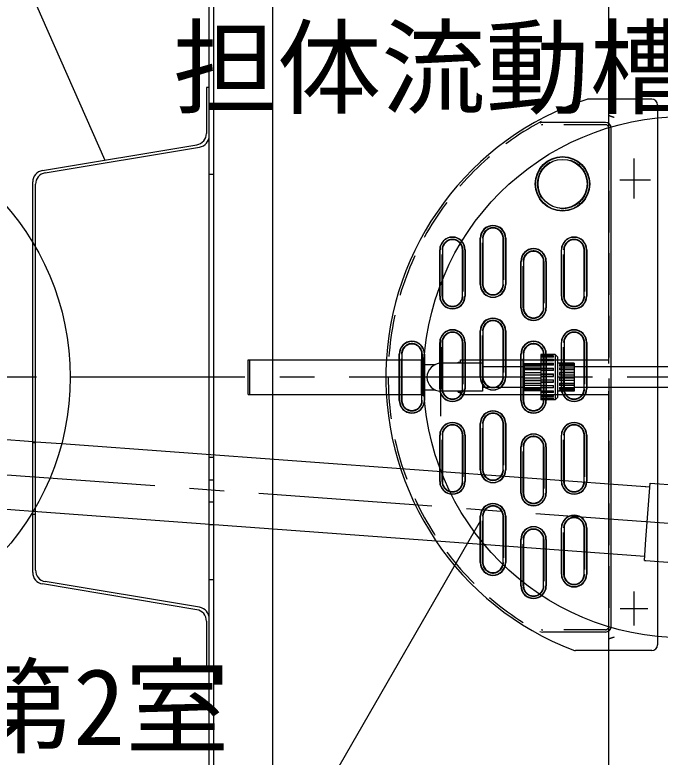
# Model space of a CAD drawing. Units: millimetres, scale not verified. Extents: x -23960 to 8910, y -6308 to 6308.
# Drawn here: x -4561 to -4004, y 535 to 1175 of the extents above; entities that cross this region are included whole.
import ezdxf
from ezdxf.enums import TextEntityAlignment as Align

# ---------------------------------------------------------------- set-up
doc = ezdxf.new("R2010")
doc.units = ezdxf.units.MM
doc.header["$LTSCALE"] = 30
doc.linetypes.add('CHAIN1', pattern=[8, 5, -1, 1, -1])
doc.linetypes.add('DASHED1', pattern=[1.8, 1.2, -0.6])
doc.layers.add('0-1_空気管', color=3, linetype='Continuous', lineweight=25)
doc.styles.add('ＭＳ ゴシック', font='')
doc.styles.get('ＭＳ ゴシック').set_extended_font_data('MS Gothic')

msp = doc.modelspace()

# ---------------------------------------------------------------- linework, layer by layer
at = {"layer": '0-1_空気管'}
for p, q in [((-4338.58, 352.64), (-4338.58, 1372.64)), ((-4048.58, 874.5), (-4048.58, 1372.64)), ((-4389.58, 390.52), (-4389.58, 1334.76)), ((-4395.98, 1112.64), (-4395.98, 1073.14)), ((-4393.58, 1112.64), (-4395.98, 1112.64)), ((-4011.58, 1102.64), (-4066.14, 1102.64)), ((-4006.58, 1097.64), (-4006.58, 631.64)), ((-4051.58, 1082.64), (-4105.7, 1082.64)), ((-4046.58, 647.64), (-4046.58, 1077.64)), ((-4537.63, 1041.06), (-4404.34, 1063.28)), ((-4535.23, 1039.03), (-4401.94, 1061.25)), ((-4389.58, 1037.64), (-4393.58, 1037.64)), ((-4545.98, 694.08), (-4545.98, 1031.2)), ((-4543.58, 696.11), (-4543.58, 1029.17)), ((-4159.6, 942.64), (-4159.6, 982.64)), ((-4159.35, 942.64), (-4159.35, 982.64)), ((-4157.26, 982.64), (-4157.26, 942.64)), ((-4139.94, 942.64), (-4139.94, 982.64)), ((-4137.86, 982.64), (-4137.86, 942.64)), ((-4137.6, 982.64), (-4137.6, 942.64)), ((-4194.6, 932.64), (-4194.6, 972.64)), ((-4194.35, 932.64), (-4194.35, 972.64)), ((-4192.26, 972.64), (-4192.26, 932.64)), ((-4174.94, 932.64), (-4174.94, 972.64)), ((-4172.86, 972.64), (-4172.86, 932.64)), ((-4172.6, 972.64), (-4172.6, 932.64)), ((-4089.6, 932.64), (-4089.6, 972.64)), ((-4089.35, 932.64), (-4089.35, 972.64)), ((-4087.26, 972.64), (-4087.26, 932.64)), ((-4069.94, 932.64), (-4069.94, 972.64)), ((-4067.86, 972.64), (-4067.86, 932.64)), ((-4067.6, 972.64), (-4067.6, 932.64)), ((-4124.6, 922.64), (-4124.6, 962.64)), ((-4124.35, 922.64), (-4124.35, 962.64)), ((-4122.26, 962.64), (-4122.26, 922.64)), ((-4104.94, 922.64), (-4104.94, 962.64)), ((-4102.86, 962.64), (-4102.86, 922.64)), ((-4102.6, 962.64), (-4102.6, 922.64)), ((-4159.6, 862.64), (-4159.6, 902.64)), ((-4159.35, 862.64), (-4159.35, 902.64)), ((-4157.26, 902.64), (-4157.26, 862.64)), ((-4139.94, 862.64), (-4139.94, 902.64)), ((-4137.86, 902.64), (-4137.86, 862.64)), ((-4137.6, 902.64), (-4137.6, 862.64)), ((-4194.6, 852.64), (-4194.6, 892.64)), ((-4194.35, 852.64), (-4194.35, 892.64)), ((-4192.26, 892.64), (-4192.26, 852.64)), ((-4174.94, 852.64), (-4174.94, 892.64)), ((-4172.86, 892.64), (-4172.86, 852.64)), ((-4172.6, 892.64), (-4172.6, 852.64)), ((-4089.6, 852.64), (-4089.6, 892.64)), ((-4089.35, 852.64), (-4089.35, 892.64)), ((-4087.26, 892.64), (-4087.26, 852.64)), ((-4069.94, 852.64), (-4069.94, 892.64)), ((-4067.86, 892.64), (-4067.86, 852.64)), ((-4067.6, 892.64), (-4067.6, 852.64)), ((-4229.6, 842.64), (-4229.6, 882.64)), ((-4229.35, 842.64), (-4229.35, 882.64)), ((-4227.26, 882.64), (-4227.26, 842.64)), ((-4209.94, 842.64), (-4209.94, 882.64)), ((-4207.86, 882.64), (-4207.86, 842.64)), ((-4207.6, 882.64), (-4207.6, 842.64)), ((-4124.6, 842.64), (-4124.6, 882.64)), ((-4124.35, 842.64), (-4124.35, 882.64)), ((-4122.26, 882.64), (-4122.26, 842.64)), ((-4094.92, 882.14), (-4107.25, 882.14)), ((-4107.25, 882.14), (-4107.25, 843.14)), ((-4107.25, 882.01), (-4096.5, 882.01)), ((-4096.5, 881.64), (-4107.25, 881.64)), ((-4107.25, 880.78), (-4096.5, 880.78)), ((-4107.25, 880.3), (-4096.5, 880.3)), ((-4096.5, 879.85), (-4107.25, 879.85)), ((-4107.25, 878.31), (-4096.5, 878.31)), ((-4107.25, 877.89), (-4096.5, 877.89)), ((-4104.94, 842.64), (-4104.94, 882.64)), ((-4102.86, 882.64), (-4102.86, 842.64)), ((-4102.6, 882.64), (-4102.6, 842.64)), ((-4096.5, 881.64), (-4096.5, 882.01)), ((-4096.5, 879.85), (-4096.5, 880.78)), ((-4096.5, 876.9), (-4096.5, 878.31)), ((-4092.92, 880.14), (-4094.92, 882.14)), ((-4094.92, 882.14), (-4094.92, 843.14)), ((-4092.92, 880.14), (-4092.92, 845.14)), ((-4360.08, 877.64), (-4210.58, 877.64)), ((-4360.08, 847.64), (-4360.08, 877.64)), ((-4358.58, 847.64), (-4358.58, 877.64)), ((-4210.58, 877.64), (-4210.58, 847.64)), ((-4210.58, 877.64), (-4210.58, 847.64)), ((-4210.58, 875.64), (-4208.58, 875.64)), ((-4210.58, 875.64), (-4208.58, 875.64)), ((-4208.58, 849.64), (-4208.58, 875.64)), ((-4208.58, 849.64), (-4208.58, 875.64)), ((-4208.58, 873.64), (-4198.38, 873.64)), ((-4157.58, 874.64), (-4193.58, 874.64)), ((-4178.58, 874.64), (-4178.58, 875.64)), ((-4178.58, 875.64), (-4176.58, 875.64)), ((-4178.58, 874.64), (-4178.58, 875.64)), ((-4178.58, 875.64), (-4176.58, 875.64)), ((-4176.58, 874.64), (-4176.58, 877.64)), ((-4176.58, 877.64), (-4065.25, 877.64)), ((-4176.58, 874.64), (-4176.58, 877.64)), ((-4176.58, 877.64), (-4048.58, 877.64)), ((-4157.58, 874.64), (-4157.58, 850.64)), ((-4121.58, 871.64), (-4157.58, 871.64)), ((-4121.58, 874.64), (-4121.58, 850.78)), ((-4121.58, 874.63), (-4107.25, 874.63)), ((-4107.25, 874.3), (-4121.58, 874.3)), ((-4121.58, 873.53), (-4107.25, 873.53)), ((-4121.58, 873.08), (-4107.25, 873.08)), ((-4107.25, 872.33), (-4121.58, 872.33)), ((-4096.5, 876.9), (-4107.25, 876.9)), ((-4107.25, 874.77), (-4096.5, 874.77)), ((-4107.25, 874.44), (-4096.5, 874.44)), ((-4096.5, 872.97), (-4107.25, 872.97)), ((-4096.5, 872.97), (-4096.5, 874.77)), ((-4078.58, 874.64), (-4092.92, 874.64)), ((-4091.25, 874.63), (-4091.25, 874.3)), ((-4091.25, 874.63), (-4078.58, 874.63)), ((-4078.58, 874.3), (-4091.25, 874.3)), ((-4091.25, 873.53), (-4091.25, 872.33)), ((-4091.25, 873.53), (-4078.58, 873.53)), ((-4078.58, 873.08), (-4091.25, 873.08)), ((-4078.58, 872.33), (-4091.25, 872.33)), ((-4078.58, 874.64), (-4078.58, 850.64)), ((-3994.58, 871.64), (-4078.58, 871.64)), ((-4121.58, 870.78), (-4107.25, 870.78)), ((-4121.58, 870.44), (-4107.25, 870.44)), ((-4107.25, 868.89), (-4121.58, 868.89)), ((-4121.58, 866.78), (-4107.25, 866.78)), ((-4121.58, 866.61), (-4107.25, 866.61)), ((-4107.25, 870.4), (-4096.5, 870.4)), ((-4107.25, 870.18), (-4096.5, 870.18)), ((-4096.5, 868.33), (-4107.25, 868.33)), ((-4107.25, 865.51), (-4096.5, 865.51)), ((-4107.25, 865.41), (-4096.5, 865.41)), ((-4096.5, 868.33), (-4096.5, 870.4)), ((-4096.5, 863.31), (-4096.5, 865.51)), ((-4091.25, 870.78), (-4091.25, 868.89)), ((-4091.25, 870.78), (-4078.58, 870.78)), ((-4078.58, 870.44), (-4091.25, 870.44)), ((-4078.58, 868.89), (-4091.25, 868.89)), ((-4091.25, 866.78), (-4091.25, 864.49)), ((-4091.25, 866.78), (-4078.58, 866.78)), ((-4078.58, 866.61), (-4091.25, 866.61)), ((-4107.25, 864.49), (-4121.58, 864.49)), ((-4121.58, 862.16), (-4107.25, 862.16)), ((-4121.58, 859.93), (-4107.25, 859.93)), ((-4107.25, 859.81), (-4121.58, 859.81)), ((-4107.25, 863.32), (-4096.5, 863.32)), ((-4096.5, 863.31), (-4107.25, 863.31)), ((-4107.25, 860.42), (-4096.5, 860.42)), ((-4096.5, 858.24), (-4096.5, 860.42)), ((-4078.58, 864.49), (-4091.25, 864.49)), ((-4091.25, 862.16), (-4091.25, 859.81)), ((-4091.25, 862.16), (-4078.58, 862.16)), ((-4078.58, 859.93), (-4091.25, 859.93)), ((-4078.58, 859.81), (-4091.25, 859.81)), ((-4121.58, 853.64), (-4157.58, 853.64)), ((-4121.58, 857.6), (-4107.25, 857.6)), ((-4121.58, 855.86), (-4107.25, 855.86)), ((-4107.25, 855.56), (-4121.58, 855.56)), ((-4121.58, 853.82), (-4107.25, 853.82)), ((-4121.58, 852.82), (-4107.25, 852.82)), ((-4107.25, 852.39), (-4121.58, 852.39)), ((-4107.25, 858.38), (-4096.5, 858.38)), ((-4096.5, 858.24), (-4107.25, 858.24)), ((-4107.25, 855.48), (-4096.5, 855.48)), ((-4107.25, 853.73), (-4096.5, 853.73)), ((-4096.5, 853.48), (-4107.25, 853.48)), ((-4096.5, 853.48), (-4096.5, 855.48)), ((-4091.25, 857.6), (-4091.25, 855.56)), ((-4091.25, 857.6), (-4078.58, 857.6)), ((-4078.58, 855.86), (-4091.25, 855.86)), ((-4078.58, 855.56), (-4091.25, 855.56)), ((-4091.25, 853.82), (-4091.25, 852.39)), ((-4091.25, 853.82), (-4078.58, 853.82)), ((-4078.58, 852.82), (-4091.25, 852.82)), ((-4078.58, 852.39), (-4091.25, 852.39)), ((-3994.58, 853.64), (-4078.58, 853.64)), ((-4360.08, 847.64), (-4210.58, 847.64)), ((-4210.58, 849.64), (-4208.58, 849.64)), ((-4208.58, 851.64), (-4198.38, 851.64)), ((-4157.58, 850.64), (-4193.58, 850.64)), ((-4178.58, 849.64), (-4178.58, 850.64)), ((-4178.58, 849.64), (-4178.58, 850.64)), ((-4178.58, 849.64), (-4176.58, 849.64)), ((-4176.58, 847.64), (-4176.58, 850.64)), ((-4176.58, 847.64), (-4176.58, 850.64)), ((-4176.58, 847.64), (-4048.58, 847.64)), ((-4121.58, 851.38), (-4107.25, 851.38)), ((-4121.58, 851.28), (-4107.25, 851.28)), ((-4107.25, 850.78), (-4121.58, 850.78)), ((-4107.25, 851.03), (-4096.5, 851.03)), ((-4107.25, 849.69), (-4096.5, 849.69)), ((-4096.5, 849.33), (-4107.25, 849.33)), ((-4107.25, 847.37), (-4096.5, 847.37)), ((-4107.25, 846.54), (-4096.5, 846.54)), ((-4096.5, 846.1), (-4107.25, 846.1)), ((-4096.5, 849.33), (-4096.5, 851.03)), ((-4096.5, 846.1), (-4096.5, 847.37)), ((-4078.58, 850.64), (-4092.92, 850.64)), ((-4091.25, 851.38), (-4091.25, 850.78)), ((-4091.25, 851.38), (-4078.58, 851.38)), ((-4078.58, 851.28), (-4091.25, 851.28)), ((-4078.58, 850.78), (-4091.25, 850.78)), ((-4048.58, 352.64), (-4048.58, 850.65)), ((-4107.25, 844.75), (-4096.5, 844.75)), ((-4107.25, 844.47), (-4096.5, 844.47)), ((-4096.5, 843.99), (-4107.25, 843.99)), ((-4107.25, 843.35), (-4096.5, 843.35)), ((-4096.5, 843.15), (-4107.25, 843.15)), ((-4094.92, 843.14), (-4107.25, 843.14)), ((-4096.5, 843.99), (-4096.5, 844.75)), ((-4096.5, 843.15), (-4096.5, 843.35)), ((-4092.92, 845.14), (-4094.92, 843.14)), ((-4159.6, 782.64), (-4159.6, 822.64)), ((-4159.35, 782.64), (-4159.35, 822.64)), ((-4157.26, 822.64), (-4157.26, 782.64)), ((-4139.94, 782.64), (-4139.94, 822.64)), ((-4137.86, 822.64), (-4137.86, 782.64)), ((-4137.6, 822.64), (-4137.6, 782.64)), ((-4545.98, 806.86), (-4661.58, 815.34)), ((-4194.6, 772.64), (-4194.6, 812.64)), ((-4194.35, 772.64), (-4194.35, 812.64)), ((-4192.26, 812.64), (-4192.26, 772.64)), ((-4174.94, 772.64), (-4174.94, 812.64)), ((-4172.86, 812.64), (-4172.86, 772.64)), ((-4172.6, 812.64), (-4172.6, 772.64)), ((-4089.6, 772.64), (-4089.6, 812.64)), ((-4089.35, 772.64), (-4089.35, 812.64)), ((-4087.26, 812.64), (-4087.26, 772.64)), ((-4069.94, 772.64), (-4069.94, 812.64)), ((-4067.86, 812.64), (-4067.86, 772.64)), ((-4067.6, 812.64), (-4067.6, 772.64)), ((-4543.58, 806.69), (-4545.98, 806.86)), ((-4545.98, 806.33), (-4543.58, 806.33)), ((-4521.08, 805.04), (-4543.58, 806.69)), ((-4013.25, 767.83), (-4521.08, 805.04)), ((-4124.6, 762.64), (-4124.6, 802.64)), ((-4124.35, 762.64), (-4124.35, 802.64)), ((-4122.26, 802.64), (-4122.26, 762.64)), ((-4104.94, 762.64), (-4104.94, 802.64)), ((-4102.86, 802.64), (-4102.86, 762.64)), ((-4102.6, 802.64), (-4102.6, 762.64)), ((-4393.58, 793.67), (-4389.58, 793.67)), ((-4389.58, 773.72), (-4393.58, 773.72)), ((-4016.62, 768), (-4019.91, 768.23)), ((-4013.25, 767.82), (-4016.57, 768.07)), ((-4545.98, 746.7), (-4665.9, 755.49)), ((-4393.58, 755.23), (-4389.58, 755.23)), ((-4017.63, 707.98), (-4545.98, 746.7)), ((-4545.98, 744.33), (-4543.58, 744.33)), ((-4582.59, 5.39), (-4159.27, 738.6)), ((-4159.6, 702.64), (-4159.6, 742.64)), ((-4159.35, 702.64), (-4159.35, 742.64)), ((-4157.26, 742.64), (-4157.26, 702.64)), ((-4139.94, 702.64), (-4139.94, 742.64)), ((-4137.86, 742.64), (-4137.86, 702.64)), ((-4137.6, 742.64), (-4137.6, 702.64)), ((-4389.58, 735.27), (-4393.58, 735.27)), ((-4089.6, 692.64), (-4089.6, 732.64)), ((-4089.35, 692.64), (-4089.35, 732.64)), ((-4087.26, 732.64), (-4087.26, 692.64)), ((-4069.94, 692.64), (-4069.94, 732.64)), ((-4067.86, 732.64), (-4067.86, 692.64)), ((-4067.6, 732.64), (-4067.6, 692.64)), ((-4124.6, 682.64), (-4124.6, 722.64)), ((-4124.35, 682.64), (-4124.35, 722.64)), ((-4122.26, 722.64), (-4122.26, 682.64)), ((-4104.94, 682.64), (-4104.94, 722.64)), ((-4102.86, 722.64), (-4102.86, 682.64)), ((-4102.6, 722.64), (-4102.6, 682.64)), ((-4017.89, 704.49), (-4016.57, 722.47)), ((-4017.89, 704.49), (-4016.57, 704.4)), ((-4016.57, 704.4), (-3993.95, 702.74)), ((-4401.94, 664.03), (-4535.23, 686.25)), ((-4389.58, 687.64), (-4393.58, 687.64)), ((-4404.34, 662), (-4537.63, 684.21)), ((-4395.98, 652.13), (-4395.98, 612.64)), ((-4051.58, 642.64), (-4105.7, 642.64)), ((-4011.58, 626.64), (-4077.35, 626.64)), ((-4393.58, 612.64), (-4395.98, 612.64))]:
    msp.add_line(p, q, dxfattribs=at)
at = {"layer": '0-1_空気管', "linetype": 'DASHED1'}
for p, q in [((-4051.58, 1080.64), (-4105.7, 1080.64)), ((-4048.58, 1077.64), (-4048.58, 647.64)), ((-4157.6, 942.64), (-4157.6, 982.64)), ((-4139.6, 982.64), (-4139.6, 942.64)), ((-4192.6, 932.64), (-4192.6, 972.64)), ((-4174.6, 972.64), (-4174.6, 932.64)), ((-4087.6, 932.64), (-4087.6, 972.64)), ((-4069.6, 972.64), (-4069.6, 932.64)), ((-4122.6, 922.64), (-4122.6, 962.64)), ((-4104.6, 962.64), (-4104.6, 922.64)), ((-4157.6, 862.64), (-4157.6, 902.64)), ((-4139.6, 902.64), (-4139.6, 862.64)), ((-4192.6, 852.64), (-4192.6, 892.64)), ((-4174.6, 892.64), (-4174.6, 852.64)), ((-4087.6, 852.64), (-4087.6, 892.64)), ((-4069.6, 892.64), (-4069.6, 852.64)), ((-4227.6, 842.64), (-4227.6, 882.64)), ((-4209.6, 882.64), (-4209.6, 842.64)), ((-4122.6, 842.64), (-4122.6, 882.64)), ((-4104.6, 882.64), (-4104.6, 842.64)), ((-4157.6, 782.64), (-4157.6, 822.64)), ((-4139.6, 822.64), (-4139.6, 782.64)), ((-4192.6, 772.64), (-4192.6, 812.64)), ((-4174.6, 812.64), (-4174.6, 772.64)), ((-4087.6, 772.64), (-4087.6, 812.64)), ((-4069.6, 812.64), (-4069.6, 772.64)), ((-4122.6, 762.64), (-4122.6, 802.64)), ((-4104.6, 802.64), (-4104.6, 762.64)), ((-4157.6, 702.64), (-4157.6, 742.64)), ((-4139.6, 742.64), (-4139.6, 702.64)), ((-4087.6, 692.64), (-4087.6, 732.64)), ((-4069.6, 732.64), (-4069.6, 692.64)), ((-4122.6, 682.64), (-4122.6, 722.64)), ((-4104.6, 722.64), (-4104.6, 682.64)), ((-4051.58, 644.64), (-4105.7, 644.64))]:
    msp.add_line(p, q, dxfattribs=at)
at = {"layer": '0-1_空気管', "linetype": 'CHAIN1'}
for p, q in [((-4026.58, 1016.78), (-4026.58, 1051.54)), ((-4012.65, 1032.64), (-4039.04, 1032.64)), ((-4193.58, 829.17), (-4193.58, 896.53)), ((-3402.76, 862.64), (-5939.99, 862.64)), ((-5547.69, 850.19), (-3925.91, 731.37)), ((-4026.58, 648.27), (-4026.58, 677.56)), ((-4014.9, 662.64), (-4038.72, 662.64))]:
    msp.add_line(p, q, dxfattribs=at)
at = {"layer": '0-1_空気管'}
for points in [[(-4131.06, 1527.74), (-4694.96, 1527.74), (-4483.77, 1050.04)], [(-4393.58, 390.34), (-4393.58, 1334.94)], [(-4048.58, 1088.6), (-4048.21, 1088.47), (-4048.05, 1088.42), (-4047.86, 1088.35), (-4047.64, 1088.28), (-4047.4, 1088.19), (-4047.15, 1088.1), (-4046.88, 1088.01), (-4046.6, 1087.91), (-4046.32, 1087.82), (-4046.04, 1087.72), (-4045.77, 1087.62), (-4045.5, 1087.53), (-4045.24, 1087.44), (-4045.01, 1087.36), (-4044.79, 1087.28), (-4044.61, 1087.22), (-4044.07, 1087.03)], [(-4016.57, 722.47), (-4012.99, 771.31), (-3989.06, 769.56)], [(-4044.07, 638.25), (-4044.45, 638.12), (-4044.61, 638.06), (-4044.79, 638), (-4045.01, 637.92), (-4045.24, 637.84), (-4045.5, 637.75), (-4045.77, 637.66), (-4046.04, 637.56), (-4046.32, 637.46), (-4046.6, 637.36), (-4046.88, 637.27), (-4047.15, 637.17), (-4047.4, 637.09), (-4047.64, 637), (-4047.86, 636.93), (-4048.05, 636.86), (-4048.58, 636.68)]]:
    msp.add_lwpolyline(points, dxfattribs=at)
for centre, radius in [((-4738.58, 862.64), 225), ((-3983.58, 862.64), 225), ((-4088.58, 1029.55), 23.5), ((-4088.58, 1029.55), 23.25), ((-4088.58, 1029.55), 21.16)]:
    msp.add_circle(centre, radius, dxfattribs=at)
at = {"layer": '0-1_空気管', "linetype": 'DASHED1'}
msp.add_circle((-4088.58, 1029.55), 21.5, dxfattribs=at)
at = {"layer": '0-1_空気管'}
for centre, radius, start, end in [((-3988.59, 862.64), 252.47, 108.26376, 248.98076), ((-4066.14, 1097.64), 5, 90, 108.26376), ((-4011.58, 1097.64), 5, 0, 90), ((-4105.7, 1077.64), 5, 90, 118.24553), ((-4105.7, 1077.64), 3, 90, 118.24553), ((-4051.58, 1077.64), 5, 0, 90), ((-4405.98, 1073.14), 10, 279.46199, 0), ((-4403.58, 1071.11), 10, 279.46199, 0), ((-4535.98, 1031.2), 10, 99.46199, 180), ((-4533.58, 1029.17), 10, 99.46199, 180), ((-4148.6, 982.64), 11, 0, 180), ((-4148.6, 982.64), 10.75, 0, 180), ((-4148.6, 982.64), 8.66, 0, 180), ((-4183.6, 972.64), 11, 0, 180), ((-4183.6, 972.64), 10.75, 0, 180), ((-4183.6, 972.64), 8.66, 0, 180), ((-4078.6, 972.64), 11, 0, 180), ((-4078.6, 972.64), 10.75, 0, 180), ((-4078.6, 972.64), 8.66, 0, 180), ((-4113.6, 962.64), 11, 0, 180), ((-4113.6, 962.64), 10.75, 0, 180), ((-4113.6, 962.64), 8.66, 0, 180), ((-4148.6, 942.64), 11, 180, 0), ((-4148.6, 942.64), 10.75, 180, 0), ((-4148.6, 942.64), 8.66, 180, 0), ((-4183.6, 932.64), 11, 180, 0), ((-4183.6, 932.64), 10.75, 180, 0), ((-4183.6, 932.64), 8.66, 180, 0), ((-4078.6, 932.64), 11, 180, 0), ((-4078.6, 932.64), 10.75, 180, 0), ((-4078.6, 932.64), 8.66, 180, 0), ((-4113.6, 922.64), 11, 180, 0), ((-4113.6, 922.64), 10.75, 180, 0), ((-4113.6, 922.64), 8.66, 180, 0), ((-4148.6, 902.64), 11, 0, 180), ((-4148.6, 902.64), 10.75, 0, 180), ((-4148.6, 902.64), 8.66, 0, 180), ((-4183.6, 892.64), 11, 0, 180), ((-4078.6, 892.64), 11, 0, 180), ((-4183.6, 892.64), 10.75, 0, 180), ((-4183.6, 892.64), 8.66, 0, 180), ((-4078.6, 892.64), 10.75, 0, 180), ((-4078.6, 892.64), 8.66, 0, 180), ((-4218.6, 882.64), 11, 0, 180), ((-4218.6, 882.64), 10.75, 0, 180), ((-4218.6, 882.64), 8.66, 0, 180), ((-4113.6, 882.64), 11, 0, 180), ((-4113.6, 882.64), 10.75, 0, 180), ((-4113.6, 882.64), 8.66, 0, 180), ((-4193.58, 862.64), 12, 90, 270), ((-4148.6, 862.64), 11, 180, 0), ((-4148.6, 862.64), 10.75, 180, 0), ((-4148.6, 862.64), 8.66, 180, 0), ((-4183.6, 852.64), 11, 180, 0), ((-4183.6, 852.64), 10.75, 180, 0), ((-4183.6, 852.64), 8.66, 180, 0), ((-4078.6, 852.64), 11, 180, 0), ((-4078.6, 852.64), 10.75, 180, 0), ((-4078.6, 852.64), 8.66, 180, 0), ((-4218.6, 842.64), 11, 180, 0), ((-4218.6, 842.64), 10.75, 180, 0), ((-4218.6, 842.64), 8.66, 180, 0), ((-4113.6, 842.64), 11, 180, 0), ((-4113.6, 842.64), 10.75, 180, 0), ((-4113.6, 842.64), 8.66, 180, 0), ((-4148.6, 822.64), 11, 0, 180), ((-4148.6, 822.64), 10.75, 0, 180), ((-4148.6, 822.64), 8.66, 0, 180), ((-4183.6, 812.64), 11, 0, 180), ((-4183.6, 812.64), 10.75, 0, 180), ((-4183.6, 812.64), 8.66, 0, 180), ((-4078.6, 812.64), 11, 0, 180), ((-4078.6, 812.64), 10.75, 0, 180), ((-4078.6, 812.64), 8.66, 0, 180), ((-4113.6, 802.64), 11, 0, 180), ((-4113.6, 802.64), 10.75, 0, 180), ((-4113.6, 802.64), 8.66, 0, 180), ((-4148.6, 782.64), 11, 180, 0), ((-4148.6, 782.64), 10.75, 180, 0), ((-4148.6, 782.64), 8.66, 180, 0), ((-4183.6, 772.64), 11, 180, 0), ((-4183.6, 772.64), 10.75, 180, 0), ((-4183.6, 772.64), 8.66, 180, 0), ((-4078.6, 772.64), 11, 180, 0), ((-4078.6, 772.64), 10.75, 180, 0), ((-4078.6, 772.64), 8.66, 180, 0), ((-4113.6, 762.64), 11, 180, 0), ((-4113.6, 762.64), 10.75, 180, 0), ((-4113.6, 762.64), 8.66, 180, 0), ((-4148.6, 742.64), 11, 0, 180), ((-4148.6, 742.64), 10.75, 0, 180), ((-4148.6, 742.64), 8.66, 0, 180), ((-4078.6, 732.64), 11, 0, 180), ((-4078.6, 732.64), 10.75, 0, 180), ((-4078.6, 732.64), 8.66, 0, 180), ((-4113.6, 722.64), 11, 0, 180), ((-4113.6, 722.64), 10.75, 0, 180), ((-4113.6, 722.64), 8.66, 0, 180), ((-4148.6, 702.64), 11, 180, 0), ((-4148.6, 702.64), 10.75, 180, 0), ((-4148.6, 702.64), 8.66, 180, 0), ((-4535.98, 694.08), 10, 180, 260.53799), ((-4533.58, 696.11), 10, 180, 260.53799), ((-4078.6, 692.64), 11, 180, 0), ((-4078.6, 692.64), 10.75, 180, 0), ((-4078.6, 692.64), 8.66, 180, 0), ((-4113.6, 682.64), 11, 180, 0), ((-4113.6, 682.64), 10.75, 180, 0), ((-4113.6, 682.64), 8.66, 180, 0), ((-4405.98, 652.13), 10, 0, 80.53799), ((-4403.58, 654.17), 10, 0, 80.53799), ((-4051.58, 647.64), 5, 270, 0), ((-4105.7, 647.64), 5, 241.75446, 270), ((-4105.7, 647.64), 3, 241.75446, 270), ((-4011.58, 631.64), 5, 270, 0), ((-4077.35, 631.64), 5, 248.98076, 270)]:
    msp.add_arc(centre, radius, start, end, dxfattribs=at)
at = {"layer": '0-1_空気管', "linetype": 'DASHED1'}
for centre, radius, start, end in [((-3988.59, 862.64), 250.47, 118.24553, 241.75446), ((-4051.58, 1077.64), 3, 0, 90), ((-4148.6, 982.64), 9, 0, 180), ((-4183.6, 972.64), 9, 0, 180), ((-4078.6, 972.64), 9, 0, 180), ((-4113.6, 962.64), 9, 0, 180), ((-4148.6, 942.64), 9, 180, 0), ((-4183.6, 932.64), 9, 180, 0), ((-4078.6, 932.64), 9, 180, 0), ((-4113.6, 922.64), 9, 180, 0), ((-4148.6, 902.64), 9, 0, 180), ((-4183.6, 892.64), 9, 0, 180), ((-4078.6, 892.64), 9, 0, 180), ((-4218.6, 882.64), 9, 0, 180), ((-4113.6, 882.64), 9, 0, 180), ((-4148.6, 862.64), 9, 180, 0), ((-4183.6, 852.64), 9, 180, 0), ((-4078.6, 852.64), 9, 180, 0), ((-4218.6, 842.64), 9, 180, 0), ((-4113.6, 842.64), 9, 180, 0), ((-4148.6, 822.64), 9, 0, 180), ((-4183.6, 812.64), 9, 0, 180), ((-4078.6, 812.64), 9, 0, 180), ((-4113.6, 802.64), 9, 0, 180), ((-4148.6, 782.64), 9, 180, 0), ((-4183.6, 772.64), 9, 180, 0), ((-4078.6, 772.64), 9, 180, 0), ((-4113.6, 762.64), 9, 180, 0), ((-4148.6, 742.64), 9, 0, 180), ((-4078.6, 732.64), 9, 0, 180), ((-4113.6, 722.64), 9, 0, 180), ((-4148.6, 702.64), 9, 180, 0), ((-4078.6, 692.64), 9, 180, 0), ((-4113.6, 682.64), 9, 180, 0), ((-4051.58, 647.64), 3, 270, 0)]:
    msp.add_arc(centre, radius, start, end, dxfattribs=at)

# ---------------------------------------------------------------- texts
at = {"layer": '0-1_空気管', "color": 4, "style": 'ＭＳ ゴシック'}
for s, p in [('担体流動槽', (-4425.02, 1077.11)), ('嫌気ろ床槽第2室', (-5051.04, 525.51))]:
    msp.add_text(s, height=65.98, dxfattribs=at).set_placement(p, align=Align.BOTTOM_LEFT)

doc.saveas('drawing.dxf')
